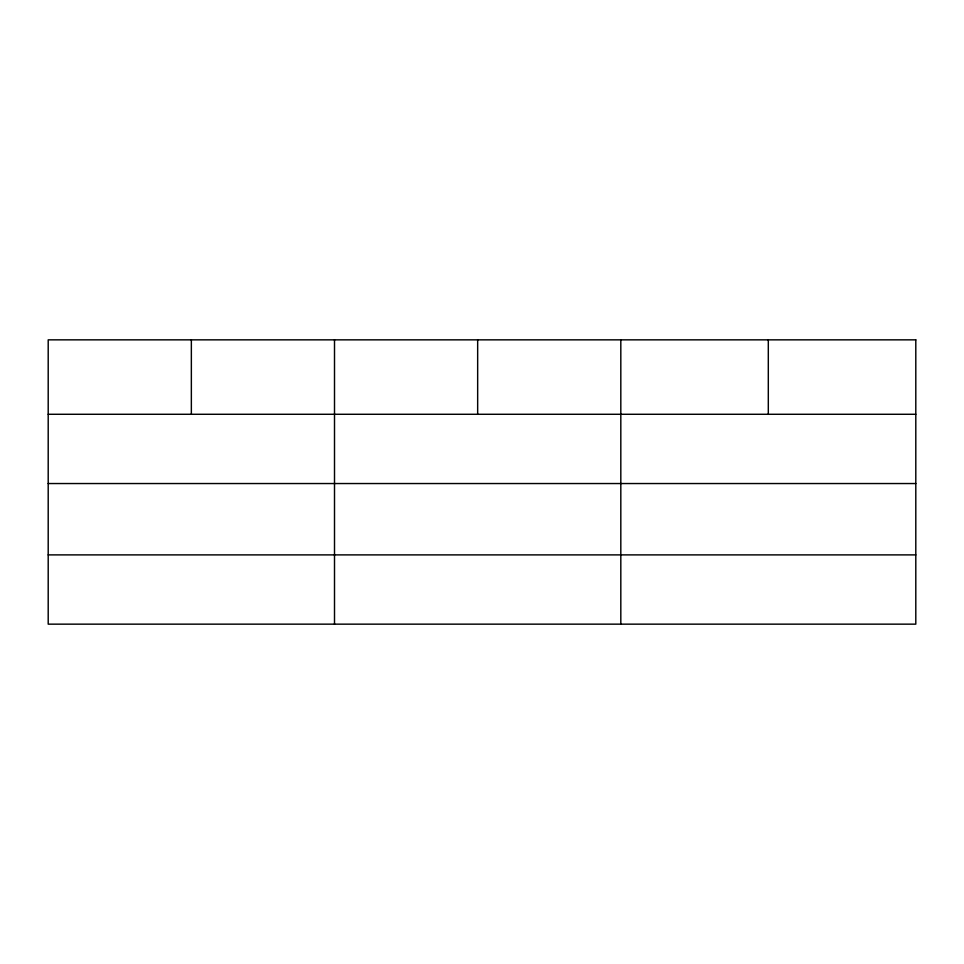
<?xml version="1.0" encoding="UTF-8"?>
<svg xmlns="http://www.w3.org/2000/svg" width="964" height="964" viewBox="0 0 964 964"><rect width="100%" height="100%" fill="white"/><g stroke="black" fill="none" stroke-linecap="round" stroke-linejoin="round"><path stroke-width="1.45" d="M48.2 414.279L915.8 414.279M48.2 483.542L915.8 483.542M48.2 554.89L915.8 554.89M768.308 339.846L768.308 414.279M620.816 339.846L620.816 624.154M477.662 339.846L477.662 414.279M334.508 339.846L334.508 624.154M191.354 339.846L191.354 414.279M915.8 339.846L48.2 339.846L48.2 624.154L915.8 624.154L915.8 339.846"/></g></svg>
